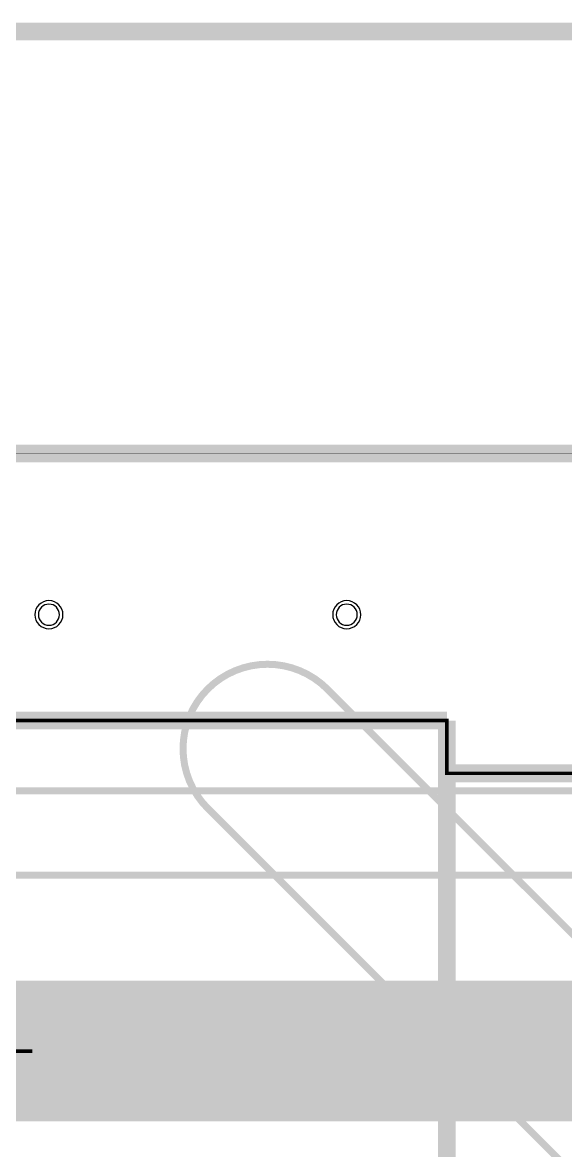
# Model space of a CAD drawing. Header units: millimetres. Extents: x -3 to 238, y -92 to 6.
# Drawn here: x 131.92 to 139.63, y -9.91 to 6.12 of the extents above; entities that cross this region are included whole.
import ezdxf

# ---------------------------------------------------------------- set-up
doc = ezdxf.new("R2010")
doc.units = ezdxf.units.MM
doc.header["$MEASUREMENT"] = 0
for name, color, linetype, true_color in [('Board-Outline-Layer', 7, 'Continuous', 0xff00ff), ('Bottom-Layer', 7, 'Continuous', 0x0000ff), ('Bottom-Silkscreen-Layer', 7, 'Continuous', 0x66cc33), ('Component-Shape-Layer', 7, 'Continuous', 0x00cccc), ('Document-Layer', 7, 'Continuous', 0xffffff), ('Hole-Layer', 7, 'Continuous', 0x222222), ('Multi-Layer', 7, 'Continuous', 0xc0c0c0), ('Top-Layer', 7, 'Continuous', 0xff0000)]:
    doc.layers.add(name, color=color, linetype=linetype, true_color=true_color)

msp = doc.modelspace()

# ---------------------------------------------------------------- linework, layer by layer
at = {"layer": 'Board-Outline-Layer'}
for points, const_width in [([(227.598, 5.997), (114.3, 5.997)], 0.254), ([(0.003, -0.003), (228.598, -0.003)], 0.254), ([(184.915, -0.013), (130.602, -0.013)], 0.1)]:
    msp.add_lwpolyline(points, dxfattribs=dict(at, const_width=const_width))
at = {"layer": 'Bottom-Layer', "const_width": 0.00508}
msp.add_lwpolyline([(0, -86.191), (0, 0), (228.585, 0), (228.585, -86.191)], close=True, dxfattribs=at)
at = {"layer": 'Bottom-Layer'}
for points, const_width in [([(129.551, -8.5), (142.35, -8.5)], 2), ([(131.798, -8.5), (132.057, -8.5)], 0.0508)]:
    msp.add_lwpolyline(points, dxfattribs=dict(at, const_width=const_width))
at = {"layer": 'Bottom-Silkscreen-Layer', "const_width": 0.254}
for points in [[(137.95, -3.8), (131.55, -3.8)], [(137.95, -3.8), (131.55, -3.8)], [(137.95, -4.55), (137.95, -3.8)], [(137.95, -4.55), (137.95, -3.8)], [(137.95, -4.55), (137.95, -12.45)], [(140.35, -4.55), (137.95, -4.55)], [(137.95, -4.55), (137.95, -12.45)], [(140.35, -4.55), (137.95, -4.55)]]:
    msp.add_lwpolyline(points, dxfattribs=at)
at = {"layer": 'Component-Shape-Layer', "const_width": 0.0508}
msp.add_lwpolyline([(137.95, -12.45), (137.95, -13.2), (131.55, -13.2), (131.55, -3.8), (137.95, -3.8), (137.95, -4.55), (140.35, -4.55), (140.35, -12.45)], close=True, dxfattribs=at)
msp.add_lwpolyline([(137.95, -12.45), (137.95, -13.2), (131.55, -13.2), (131.55, -3.8), (137.95, -3.8), (137.95, -4.55), (140.35, -4.55), (140.35, -12.45)], close=True, dxfattribs=at)
at = {"layer": 'Document-Layer', "const_width": 0.1}
for points in [[(0, -83.2), (0, -3, -0.414), (3, 0), (13.099, 0, -0.414), (16.099, -3), (16.099, -9, 0.414), (19.099, -12), (57.099, -12, 0.414), (60.099, -9), (60.099, -3, -0.414), (63.099, 0), (225.6, 0, -0.414), (228.6, -3), (228.6, -83.2, -0.414), (225.6, -86.2), (3, -86.2, -0.414)], [(136.249, -3.351, 1), (134.552, -5.049), (141.694, -12.191, 1), (143.391, -10.494)], [(223.8, -4.8), (223.8, -81.4), (4.8, -81.4), (4.8, -4.8), (11.299, -4.8), (11.299, -9, 0.414), (19.099, -16.8), (25.099, -16.8, 0.801), (27.783, -4.8), (48.416, -4.8, 0.801), (51.099, -16.8), (57.099, -16.8, 0.414), (64.899, -9), (64.899, -4.8), (181.03, -4.8), (181.03, -11.4), (199.97, -11.4), (199.97, -4.8)]]:
    msp.add_lwpolyline(points, format="xyb", close=True, dxfattribs=at)
for points in [[(63.099, 0), (185.83, 0), (185.83, -6.6), (195.17, -6.6), (195.17, 0), (225.6, 0, -0.414), (228.6, -3), (228.6, -83.2, -0.414), (225.6, -86.2), (3, -86.2, -0.414)], [(3, -86.2), (101.8, -86.2, 0.414), (104.8, -83.2), (104.8, -70.174, -0.414), (107.8, -67.174), (120.8, -67.174, -0.414), (123.8, -70.174), (123.8, -83.2, 0.414), (126.8, -86.2), (225.6, -86.2, 0.414), (228.6, -83.2), (228.6, -3, 0.414), (225.6, 0), (218.55, 0, 0.414), (215.55, -3), (215.55, -4.5, -0.414), (212.55, -7.5), (206.55, -7.5, -0.414), (203.55, -4.5), (203.55, -3, 0.414), (200.55, 0), (58.599, 0, 0.414)], [(69.099, -6), (209.5, -6, -0.414), (212.5, -9), (212.5, -21, 0.414), (215.5, -24), (225.6, -24, 0.414), (228.6, -21), (228.6, -3, 0.414), (225.6, 0), (63.099, 0, 0.414)]]:
    msp.add_lwpolyline(points, format="xyb", dxfattribs=at)
at = {"layer": 'Hole-Layer'}
for points in [[(132.144, -2.295, 1), (132.444, -2.295, 1)], [(136.377, -2.295, 1), (136.677, -2.295, 1)]]:
    msp.add_lwpolyline(points, format="xyb", close=True, dxfattribs=at)
at = {"layer": 'Multi-Layer'}
for points in [[(132.094, -2.295, 1), (132.494, -2.295, 1)], [(136.327, -2.295, 1), (136.727, -2.295, 1)]]:
    msp.add_lwpolyline(points, format="xyb", close=True, dxfattribs=at)
at = {"layer": 'Top-Layer', "const_width": 0.00508}
msp.add_lwpolyline([(0, -86.191), (0, 0), (228.585, 0), (228.585, -86.191)], close=True, dxfattribs=at)

doc.saveas('drawing.dxf')
